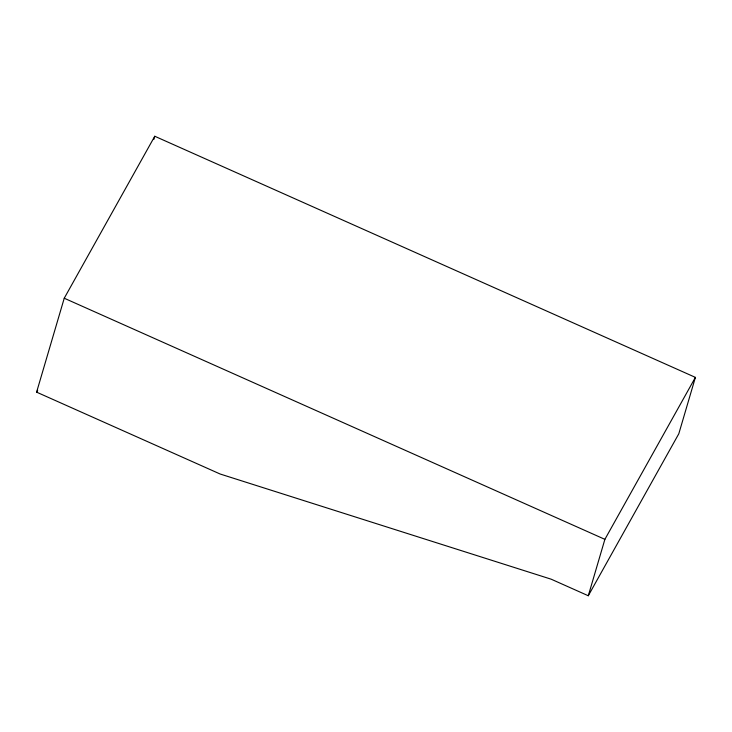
<?xml version="1.0" encoding="UTF-8"?>
<svg xmlns="http://www.w3.org/2000/svg" width="732" height="732" viewBox="0 0 732 732"><rect width="100%" height="100%" fill="white"/><g stroke="black" fill="none" stroke-linecap="round" stroke-linejoin="round"><path stroke-width="1.1" d="M36.6 392.151L64.242 298.226L154.763 136.253L695.4 377.383L678.802 433.774L588.29 595.747L551.205 579.204L220.149 474.016L36.6 392.151L37.689 390.202M153.793 139.528L154.763 136.253M588.29 595.747L604.888 539.347L695.4 377.383M64.242 298.226L604.888 539.347"/></g></svg>
